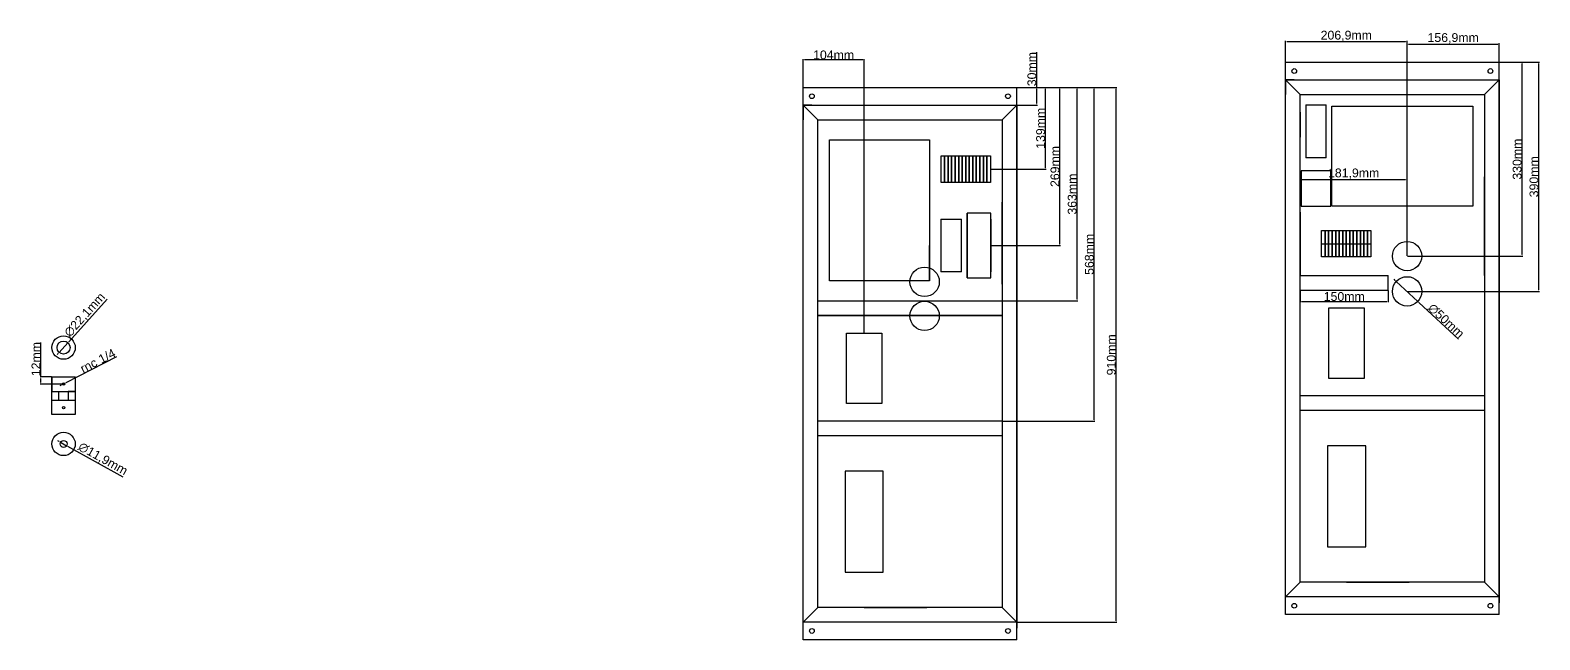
# Model space of a CAD drawing. Header units: centimetres. Extents: x -4347 to 28631, y 41590 to 109107.
# Drawn here: x 14737 to 17306, y 48736 to 49773 of the extents above; entities that cross this region are included whole.
import ezdxf

# ---------------------------------------------------------------- set-up
doc = ezdxf.new("R2010")
doc.units = ezdxf.units.CM
doc.header["$LTSCALE"] = 0.5
doc.linetypes.add('DASHED2', pattern=[9.525, 6.35, -3.175])
doc.styles.get("Standard").update_dxf_attribs({"font": 'arial.ttf'})
doc.dimstyles.new('ISO-25', dxfattribs={"dimtxt": 15, "dimasz": 2.5, "dimexe": 1.25, "dimexo": 0.625, "dimtad": 1, "dimtxsty": 'Standard', "dimcen": 2.5, "dimclrd": 1, "dimclre": 1, "dimadec": 0, "dimazin": 0, "dimtfac": 1, "dimtmove": 0, "dimatfit": 3, "dimfxl": 1, "dimarcsym": 0})

# ---------------------------------------------------------------- blocks, each defined once
blk = doc.blocks.new('*D374')
at = {"color": 1, "lineweight": -2, "transparency": 16777216}
for p, q in [((16450.1, 49675.5), (16450.1, 49735.3)), ((16416.8, 49675.5), (16451.4, 49675.5)), ((16450.1, 49648), (16450.1, 49673)), ((16416.8, 49645.5), (16451.4, 49645.5))]:
    blk.add_line(p, q, dxfattribs=at)
at = {"color": 1, "transparency": 16777216}
for points in [[(16449.7, 49673), (16450.6, 49673), (16450.1, 49675.5)], [(16449.7, 49648), (16450.6, 49648), (16450.1, 49645.5)]]:
    blk.add_solid(points, dxfattribs=at)
at = {"layer": 'Defpoints', "color": 0, "transparency": 16777216}
for p in [(16416.2, 49675.5), (16450.1, 49675.5), (16416.2, 49645.5)]:
    blk.add_point(p, dxfattribs=at)
at = {"color": 0, "transparency": 16777216, "insert": (16441.9, 49706.7), "char_height": 15, "attachment_point": 5, "rotation": 90}
blk.add_mtext('30mm', dxfattribs=at)
blk = doc.blocks.new('*D375')
at = {"color": 1, "lineweight": -2, "transparency": 16777216}
for p, q in [((16416.8, 49675.5), (16520, 49675.5)), ((16518.7, 49315), (16518.7, 49673)), ((16391.8, 49312.5), (16520, 49312.5))]:
    blk.add_line(p, q, dxfattribs=at)
at = {"color": 1, "transparency": 16777216}
for points in [[(16518.3, 49673), (16519.2, 49673), (16518.7, 49675.5)], [(16518.3, 49315), (16519.2, 49315), (16518.7, 49312.5)]]:
    blk.add_solid(points, dxfattribs=at)
at = {"layer": 'Defpoints', "color": 0, "transparency": 16777216}
for p in [(16416.2, 49675.5), (16518.7, 49675.5), (16391.2, 49312.5)]:
    blk.add_point(p, dxfattribs=at)
at = {"color": 0, "transparency": 16777216, "insert": (16510.5, 49494), "char_height": 15, "attachment_point": 5, "rotation": 90}
blk.add_mtext('363mm', dxfattribs=at)
blk = doc.blocks.new('*D376')
at = {"color": 1, "lineweight": -2, "transparency": 16777216}
for p, q in [((16416.8, 49675.5), (16549.2, 49675.5)), ((16548, 49110), (16548, 49673)), ((16391.8, 49107.5), (16549.2, 49107.5))]:
    blk.add_line(p, q, dxfattribs=at)
at = {"color": 1, "transparency": 16777216}
for points in [[(16547.6, 49673), (16548.4, 49673), (16548, 49675.5)], [(16547.6, 49110), (16548.4, 49110), (16548, 49107.5)]]:
    blk.add_solid(points, dxfattribs=at)
at = {"layer": 'Defpoints', "color": 0, "transparency": 16777216}
for p in [(16416.2, 49675.5), (16548, 49675.5), (16391.2, 49107.5)]:
    blk.add_point(p, dxfattribs=at)
at = {"color": 0, "transparency": 16777216, "insert": (16539.7, 49391.5), "char_height": 15, "attachment_point": 5, "rotation": 90}
blk.add_mtext('568mm', dxfattribs=at)
blk = doc.blocks.new('*D377')
at = {"color": 1, "lineweight": -2, "transparency": 16777216}
for p, q in [((16416.8, 49675.5), (16586.6, 49675.5)), ((16585.3, 48768), (16585.3, 49673)), ((16416.8, 48765.5), (16586.6, 48765.5))]:
    blk.add_line(p, q, dxfattribs=at)
at = {"color": 1, "transparency": 16777216}
for points in [[(16584.9, 49673), (16585.8, 49673), (16585.3, 49675.5)], [(16584.9, 48768), (16585.8, 48768), (16585.3, 48765.5)]]:
    blk.add_solid(points, dxfattribs=at)
at = {"layer": 'Defpoints', "color": 0, "transparency": 16777216}
for p in [(16416.2, 49675.5), (16585.3, 49675.5), (16416.2, 48765.5)]:
    blk.add_point(p, dxfattribs=at)
at = {"color": 0, "transparency": 16777216, "insert": (16577.1, 49220.5), "char_height": 15, "attachment_point": 5, "rotation": 90}
blk.add_mtext('910mm', dxfattribs=at)
blk = doc.blocks.new('*D379')
at = {"color": 1, "lineweight": -2, "transparency": 16777216}
for p, q in [((16416.8, 49675.5), (16466.4, 49675.5)), ((16465.1, 49539), (16465.1, 49673)), ((16371.9, 49536.5), (16466.4, 49536.5))]:
    blk.add_line(p, q, dxfattribs=at)
at = {"color": 1, "transparency": 16777216}
for points in [[(16464.7, 49673), (16465.5, 49673), (16465.1, 49675.5)], [(16464.7, 49539), (16465.5, 49539), (16465.1, 49536.5)]]:
    blk.add_solid(points, dxfattribs=at)
at = {"layer": 'Defpoints', "color": 0, "transparency": 16777216}
for p in [(16416.2, 49675.5), (16465.1, 49675.5), (16371.3, 49536.5)]:
    blk.add_point(p, dxfattribs=at)
at = {"color": 0, "transparency": 16777216, "insert": (16456.8, 49606), "char_height": 15, "attachment_point": 5, "rotation": 90}
blk.add_mtext('139mm', dxfattribs=at)
blk = doc.blocks.new('*D380')
at = {"color": 1, "lineweight": -2, "transparency": 16777216}
for p, q in [((16416.8, 49675.5), (16490.7, 49675.5)), ((16489.5, 49409), (16489.5, 49673)), ((16372.4, 49406.5), (16490.7, 49406.5))]:
    blk.add_line(p, q, dxfattribs=at)
at = {"color": 1, "transparency": 16777216}
for points in [[(16489.1, 49673), (16489.9, 49673), (16489.5, 49675.5)], [(16489.1, 49409), (16489.9, 49409), (16489.5, 49406.5)]]:
    blk.add_solid(points, dxfattribs=at)
at = {"layer": 'Defpoints', "color": 0, "transparency": 16777216}
for p in [(16416.2, 49675.5), (16489.5, 49675.5), (16371.8, 49406.5)]:
    blk.add_point(p, dxfattribs=at)
at = {"color": 0, "transparency": 16777216, "insert": (16481.2, 49541), "char_height": 15, "attachment_point": 5, "rotation": 90}
blk.add_mtext('269mm', dxfattribs=at)
blk = doc.blocks.new('*D381')
at = {"color": 1, "lineweight": -2, "transparency": 16777216}
for p, q in [((16052.4, 49676.2), (16052.4, 49723.8)), ((16153.9, 49722.6), (16054.9, 49722.6)), ((16156.4, 49258.2), (16156.4, 49723.8))]:
    blk.add_line(p, q, dxfattribs=at)
at = {"color": 1, "transparency": 16777216}
for points in [[(16054.9, 49723), (16054.9, 49722.1), (16052.4, 49722.6)], [(16153.9, 49723), (16153.9, 49722.1), (16156.4, 49722.6)]]:
    blk.add_solid(points, dxfattribs=at)
at = {"layer": 'Defpoints', "color": 0, "transparency": 16777216}
for p in [(16052.4, 49722.6), (16052.4, 49675.5), (16156.4, 49257.5)]:
    blk.add_point(p, dxfattribs=at)
at = {"color": 0, "transparency": 16777216, "insert": (16104.4, 49730.8), "char_height": 15, "attachment_point": 5}
blk.add_mtext('104mm', dxfattribs=at)
blk = doc.blocks.new('*D383')
at = {"color": 1, "lineweight": -2, "transparency": 16777216}
for p, q in [((16898.5, 49329.9), (16898.5, 49310.1)), ((16901, 49311.4), (17046, 49311.4)), ((17048.5, 49329.9), (17048.5, 49310.1))]:
    blk.add_line(p, q, dxfattribs=at)
at = {"color": 1, "transparency": 16777216}
for points in [[(16901, 49311.8), (16901, 49311), (16898.5, 49311.4)], [(17046, 49311.8), (17046, 49311), (17048.5, 49311.4)]]:
    blk.add_solid(points, dxfattribs=at)
at = {"layer": 'Defpoints', "color": 0, "transparency": 16777216}
for p in [(16898.5, 49330.5), (17048.5, 49330.5), (17048.5, 49311.4)]:
    blk.add_point(p, dxfattribs=at)
at = {"color": 0, "transparency": 16777216, "insert": (16973.5, 49319.7), "char_height": 15, "attachment_point": 5}
blk.add_mtext('150mm', dxfattribs=at)
blk = doc.blocks.new('*D384')
at = {"color": 1, "lineweight": -2, "transparency": 16777216}
for p, q in [((17237.9, 49718.5), (17277.4, 49718.5)), ((17276.1, 49391), (17276.1, 49716)), ((17081, 49388.5), (17277.4, 49388.5))]:
    blk.add_line(p, q, dxfattribs=at)
at = {"color": 1, "transparency": 16777216}
for points in [[(17275.7, 49716), (17276.5, 49716), (17276.1, 49718.5)], [(17275.7, 49391), (17276.5, 49391), (17276.1, 49388.5)]]:
    blk.add_solid(points, dxfattribs=at)
at = {"layer": 'Defpoints', "color": 0, "transparency": 16777216}
for p in [(17237.3, 49718.5), (17276.1, 49718.5), (17080.4, 49388.5)]:
    blk.add_point(p, dxfattribs=at)
at = {"color": 0, "transparency": 16777216, "insert": (17267.8, 49553.5), "char_height": 15, "attachment_point": 5, "rotation": 90}
blk.add_mtext('330mm', dxfattribs=at)
blk = doc.blocks.new('*D385')
at = {"color": 1, "lineweight": -2, "transparency": 16777216}
for p, q in [((17237.9, 49718.5), (17306, 49718.5)), ((17304.8, 49331), (17304.8, 49716)), ((17081, 49328.5), (17306, 49328.5))]:
    blk.add_line(p, q, dxfattribs=at)
at = {"color": 1, "transparency": 16777216}
for points in [[(17304.4, 49716), (17305.2, 49716), (17304.8, 49718.5)], [(17304.4, 49331), (17305.2, 49331), (17304.8, 49328.5)]]:
    blk.add_solid(points, dxfattribs=at)
at = {"layer": 'Defpoints', "color": 0, "transparency": 16777216}
for p in [(17237.3, 49718.5), (17304.8, 49718.5), (17080.4, 49328.5)]:
    blk.add_point(p, dxfattribs=at)
at = {"color": 0, "transparency": 16777216, "insert": (17296.5, 49523.5), "char_height": 15, "attachment_point": 5, "rotation": 90}
blk.add_mtext('390mm', dxfattribs=at)
blk = doc.blocks.new('*D386')
at = {"color": 1, "lineweight": -2, "transparency": 16777216}
for p, q in [((17080.4, 49389.1), (17080.4, 49750.6)), ((17082.9, 49749.3), (17234.8, 49749.3)), ((17237.3, 49719.1), (17237.3, 49750.6))]:
    blk.add_line(p, q, dxfattribs=at)
at = {"color": 1, "transparency": 16777216}
for points in [[(17082.9, 49749.8), (17082.9, 49748.9), (17080.4, 49749.3)], [(17234.8, 49749.8), (17234.8, 49748.9), (17237.3, 49749.3)]]:
    blk.add_solid(points, dxfattribs=at)
at = {"layer": 'Defpoints', "color": 0, "transparency": 16777216}
for p in [(17237.3, 49749.3), (17237.3, 49718.5), (17080.4, 49388.5)]:
    blk.add_point(p, dxfattribs=at)
at = {"color": 0, "transparency": 16777216, "insert": (17158.9, 49759), "char_height": 15, "attachment_point": 5}
blk.add_mtext('156,9mm', dxfattribs=at)
blk = doc.blocks.new('*D387')
at = {"color": 1, "lineweight": -2, "transparency": 16777216}
for p, q in [((17060.3, 49347.2), (17058.5, 49349)), ((17062.1, 49345.5), (17098.7, 49311.4)), ((17167.8, 49246.9), (17100.5, 49309.7))]:
    blk.add_line(p, q, dxfattribs=at)
at = {"color": 1, "transparency": 16777216}
for points in [[(17060.6, 49347.6), (17060, 49346.9), (17062.1, 49345.5)], [(17100.8, 49310), (17100.2, 49309.4), (17098.7, 49311.4)]]:
    blk.add_solid(points, dxfattribs=at)
at = {"layer": 'Defpoints', "color": 0, "transparency": 16777216}
for p in [(17062.1, 49345.5), (17098.7, 49311.4)]:
    blk.add_point(p, dxfattribs=at)
at = {"color": 0, "transparency": 16777216, "insert": (17146.9, 49278.4), "char_height": 15, "attachment_point": 5, "rotation": 316.9702}
blk.add_mtext('∅50mm', dxfattribs=at)
blk = doc.blocks.new('*D397')
at = {"color": 1, "lineweight": -2, "transparency": 16777216}
for p, q in [((16873.5, 49719.1), (16873.5, 49754.7)), ((16876, 49753.5), (17077.9, 49753.5)), ((17080.4, 49389.1), (17080.4, 49754.7))]:
    blk.add_line(p, q, dxfattribs=at)
at = {"color": 1, "transparency": 16777216}
for points in [[(16876, 49753.9), (16876, 49753), (16873.5, 49753.5)], [(17077.9, 49753.9), (17077.9, 49753), (17080.4, 49753.5)]]:
    blk.add_solid(points, dxfattribs=at)
at = {"layer": 'Defpoints', "color": 0, "transparency": 16777216}
for p in [(17080.4, 49753.5), (16873.5, 49718.5), (17080.4, 49388.5)]:
    blk.add_point(p, dxfattribs=at)
at = {"color": 0, "transparency": 16777216, "insert": (16977, 49763.1), "char_height": 15, "attachment_point": 5}
blk.add_mtext('206,9mm', dxfattribs=at)
blk = doc.blocks.new('*D398')
at = {"color": 1, "lineweight": -2, "transparency": 16777216}
for p, q in [((16898.5, 49356.1), (16898.5, 49520.3)), ((16901, 49519), (17077.9, 49519)), ((17080.4, 49389.1), (17080.4, 49520.3))]:
    blk.add_line(p, q, dxfattribs=at)
at = {"color": 1, "transparency": 16777216}
for points in [[(16901, 49519.4), (16901, 49518.6), (16898.5, 49519)], [(17077.9, 49519.4), (17077.9, 49518.6), (17080.4, 49519)]]:
    blk.add_solid(points, dxfattribs=at)
at = {"layer": 'Defpoints', "color": 0, "transparency": 16777216}
for p in [(17080.4, 49519), (17080.4, 49388.5), (16898.5, 49355.5)]:
    blk.add_point(p, dxfattribs=at)
at = {"color": 0, "transparency": 16777216, "insert": (16989.5, 49528.7), "char_height": 15, "attachment_point": 5}
blk.add_mtext('181,9mm', dxfattribs=at)
blk = doc.blocks.new('*D404')
at = {"color": 1, "lineweight": -2, "transparency": 16777216}
for p, q in [((14868.1, 49315.3), (14802.9, 49242.9)), ((14786.4, 49224.6), (14801.2, 49241)), ((14784.7, 49222.8), (14783, 49220.9))]:
    blk.add_line(p, q, dxfattribs=at)
at = {"color": 1, "transparency": 16777216}
for points in [[(14802.5, 49243.2), (14803.2, 49242.6), (14801.2, 49241)], [(14784.4, 49223), (14785, 49222.5), (14786.4, 49224.6)]]:
    blk.add_solid(points, dxfattribs=at)
at = {"layer": 'Defpoints', "color": 0, "transparency": 16777216}
for p in [(14801.2, 49241), (14786.4, 49224.6)]:
    blk.add_point(p, dxfattribs=at)
at = {"color": 0, "transparency": 16777216, "insert": (14830.3, 49288.1), "char_height": 15, "attachment_point": 5, "rotation": 47.9568}
blk.add_mtext('∅22,1mm', dxfattribs=at)
blk = doc.blocks.new('*D405')
at = {"color": 1, "lineweight": -2, "transparency": 16777216}
for p, q in [((14786.4, 49072.9), (14784.2, 49074.2)), ((14788.6, 49071.7), (14799, 49065.9)), ((14895.5, 49012.1), (14801.2, 49064.7))]:
    blk.add_line(p, q, dxfattribs=at)
at = {"color": 1, "transparency": 16777216}
for points in [[(14786.6, 49073.3), (14786.2, 49072.6), (14788.6, 49071.7)], [(14801.4, 49065.1), (14801, 49064.3), (14799, 49065.9)]]:
    blk.add_solid(points, dxfattribs=at)
at = {"layer": 'Defpoints', "color": 0, "transparency": 16777216}
for p in [(14788.6, 49071.7), (14799, 49065.9)]:
    blk.add_point(p, dxfattribs=at)
at = {"color": 0, "transparency": 16777216, "insert": (14860.5, 49042.9), "char_height": 15, "attachment_point": 5, "rotation": 330.827}
blk.add_mtext('∅11,9mm', dxfattribs=at)
blk = doc.blocks.new('*D406')
at = {"color": 1, "lineweight": -2, "transparency": 16777216}
for p, q in [((14755, 49182.8), (14755, 49241.2)), ((14773.3, 49182.8), (14753.7, 49182.8)), ((14755, 49173.3), (14755, 49180.3)), ((14793.2, 49170.8), (14753.7, 49170.8))]:
    blk.add_line(p, q, dxfattribs=at)
at = {"color": 1, "transparency": 16777216}
for points in [[(14754.6, 49180.3), (14755.4, 49180.3), (14755, 49182.8)], [(14754.6, 49173.3), (14755.4, 49173.3), (14755, 49170.8)]]:
    blk.add_solid(points, dxfattribs=at)
at = {"layer": 'Defpoints', "color": 0, "transparency": 16777216}
for p in [(14755, 49182.8), (14773.9, 49182.8), (14793.8, 49170.8)]:
    blk.add_point(p, dxfattribs=at)
at = {"color": 0, "transparency": 16777216, "insert": (14746.8, 49213.2), "char_height": 15, "attachment_point": 5, "rotation": 90}
blk.add_mtext('12mm', dxfattribs=at)
blk = doc.blocks.new('*D407')
at = {"color": 1, "lineweight": -2, "transparency": 16777216}
for p, q in [((14883.9, 49217.3), (14797.8, 49172.9)), ((14789.8, 49168.8), (14787.6, 49167.6)), ((14792, 49169.9), (14795.6, 49171.7))]:
    blk.add_line(p, q, dxfattribs=at)
at = {"color": 1, "transparency": 16777216}
for points in [[(14789.6, 49169.1), (14790, 49168.4), (14792, 49169.9)], [(14797.6, 49173.3), (14798, 49172.5), (14795.6, 49171.7)]]:
    blk.add_solid(points, dxfattribs=at)
at = {"layer": 'Defpoints', "color": 0, "transparency": 16777216}
for p in [(14792, 49169.9), (14795.6, 49171.7)]:
    blk.add_point(p, dxfattribs=at)
at = {"color": 0, "transparency": 16777216, "insert": (14852.1, 49210.3), "char_height": 15, "attachment_point": 5, "rotation": 27.2713}
blk.add_mtext('rnc 1/4', dxfattribs=at)

msp = doc.modelspace()

# ---------------------------------------------------------------- linework, layer by layer
for p, q in [((16873.516, 49718.484), (17237.316, 49718.484)), ((16873.516, 48778.484), (16873.516, 49718.484)), ((16873.516, 49718.484), (16898.516, 49718.484)), ((17237.316, 48778.484), (17237.316, 49718.484)), ((17237.316, 48778.484), (17237.316, 49718.484)), ((16052.392, 49675.546), (16416.192, 49675.546)), ((16052.392, 48735.546), (16052.392, 49675.546)), ((16052.392, 49675.546), (16077.392, 49675.546)), ((16416.192, 48735.546), (16416.192, 49675.546)), ((16873.516, 49688.484), (17237.316, 49688.484)), ((16873.516, 48836.484), (16873.516, 49688.484)), ((16873.516, 49688.484), (16873.516, 49663.484)), ((16873.516, 49688.484), (16898.516, 49663.484)), ((16888.516, 49688.484), (16873.516, 49688.484)), ((17212.316, 49663.484), (17237.316, 49688.484)), ((17237.316, 49688.484), (17237.316, 48798.484)), ((16052.392, 49645.546), (16416.192, 49645.546)), ((16052.392, 48793.546), (16052.392, 49645.546)), ((16052.392, 49645.546), (16052.392, 49620.546)), ((16052.392, 49645.546), (16077.392, 49620.546)), ((16067.392, 49645.546), (16052.392, 49645.546)), ((16391.192, 49620.546), (16416.192, 49645.546)), ((16416.192, 49645.546), (16416.192, 48755.546)), ((16898.516, 49663.484), (17212.316, 49663.484)), ((16898.516, 48833.484), (16898.516, 49663.484)), ((16898.516, 49663.484), (16918.516, 49663.484)), ((16907.916, 49645.984), (16942.916, 49645.984)), ((16907.916, 49645.984), (16907.916, 49555.984)), ((16942.916, 49555.984), (16942.916, 49645.984)), ((16952.316, 49643.484), (17192.316, 49643.484)), ((16952.316, 49473.484), (16952.316, 49643.484)), ((17192.316, 49643.484), (17192.316, 49473.484)), ((17212.316, 49663.484), (17212.316, 48833.484)), ((17212.316, 49663.484), (17212.316, 49383.484)), ((16077.392, 49620.546), (16391.192, 49620.546)), ((16077.392, 48790.546), (16077.392, 49620.546)), ((16077.392, 49620.546), (16097.392, 49620.546)), ((16391.192, 49620.546), (16391.192, 48790.546)), ((16391.192, 49620.546), (16391.192, 49340.546)), ((16898.516, 49548.487), (16898.516, 49633.487)), ((16898.516, 49633.487), (16898.516, 49590.987)), ((16097.392, 49346.546), (16097.392, 49586.546)), ((16097.392, 49586.546), (16267.392, 49586.546)), ((16267.392, 49586.546), (16267.392, 49346.546)), ((16287.292, 49559.046), (16293.292, 49559.046)), ((16287.292, 49514.046), (16287.292, 49559.046)), ((16293.292, 49559.046), (16293.292, 49514.046)), ((16293.292, 49559.046), (16299.292, 49559.046)), ((16293.292, 49514.046), (16293.292, 49559.046)), ((16299.292, 49559.046), (16299.292, 49514.046)), ((16299.292, 49559.046), (16305.292, 49559.046)), ((16299.292, 49514.046), (16299.292, 49559.046)), ((16305.292, 49559.046), (16305.292, 49514.046)), ((16305.292, 49559.046), (16311.292, 49559.046)), ((16305.292, 49514.046), (16305.292, 49559.046)), ((16311.292, 49559.046), (16311.292, 49514.046)), ((16311.292, 49559.046), (16317.292, 49559.046)), ((16311.292, 49514.046), (16311.292, 49559.046)), ((16317.292, 49559.046), (16317.292, 49514.046)), ((16317.292, 49559.046), (16323.292, 49559.046)), ((16317.292, 49514.046), (16317.292, 49559.046)), ((16323.292, 49559.046), (16323.292, 49514.046)), ((16323.292, 49559.046), (16329.292, 49559.046)), ((16323.292, 49514.046), (16323.292, 49559.046)), ((16329.292, 49559.046), (16329.292, 49514.046)), ((16329.292, 49559.046), (16335.292, 49559.046)), ((16329.292, 49514.046), (16329.292, 49559.046)), ((16335.292, 49559.046), (16335.292, 49514.046)), ((16335.292, 49559.046), (16341.292, 49559.046)), ((16335.292, 49514.046), (16335.292, 49559.046)), ((16341.292, 49559.046), (16341.292, 49514.046)), ((16341.292, 49559.046), (16347.292, 49559.046)), ((16341.292, 49514.046), (16341.292, 49559.046)), ((16347.292, 49559.046), (16347.292, 49514.046)), ((16347.292, 49559.046), (16353.292, 49559.046)), ((16347.292, 49514.046), (16347.292, 49559.046)), ((16353.292, 49559.046), (16353.292, 49514.046)), ((16353.292, 49559.046), (16359.292, 49559.046)), ((16353.292, 49514.046), (16353.292, 49559.046)), ((16359.292, 49559.046), (16359.292, 49514.046)), ((16359.292, 49559.046), (16365.292, 49559.046)), ((16359.292, 49514.046), (16359.292, 49559.046)), ((16365.292, 49559.046), (16365.292, 49514.046)), ((16365.292, 49559.046), (16371.292, 49559.046)), ((16365.292, 49514.046), (16365.292, 49559.046)), ((16371.292, 49559.046), (16371.292, 49514.046)), ((16942.916, 49555.984), (16907.916, 49555.984)), ((16293.292, 49514.046), (16287.292, 49514.046)), ((16299.292, 49514.046), (16293.292, 49514.046)), ((16305.292, 49514.046), (16299.292, 49514.046)), ((16311.292, 49514.046), (16305.292, 49514.046)), ((16317.292, 49514.046), (16311.292, 49514.046)), ((16323.292, 49514.046), (16317.292, 49514.046)), ((16329.292, 49514.046), (16323.292, 49514.046)), ((16335.292, 49514.046), (16329.292, 49514.046)), ((16341.292, 49514.046), (16335.292, 49514.046)), ((16347.292, 49514.046), (16341.292, 49514.046)), ((16353.292, 49514.046), (16347.292, 49514.046)), ((16359.292, 49514.046), (16353.292, 49514.046)), ((16365.292, 49514.046), (16359.292, 49514.046)), ((16371.292, 49514.046), (16365.292, 49514.046)), ((16950.416, 49533.484), (16900.416, 49533.484)), ((16900.416, 49533.484), (16900.416, 49473.484)), ((16950.416, 49473.484), (16950.416, 49533.484)), ((17212.316, 49383.484), (17212.316, 49523.484)), ((16267.392, 49466.546), (16267.392, 49346.546)), ((16331.792, 49351.546), (16331.792, 49461.546)), ((16331.792, 49461.546), (16331.792, 49351.546)), ((16371.792, 49461.546), (16331.792, 49461.546)), ((16371.792, 49351.546), (16371.792, 49461.546)), ((16391.192, 49340.546), (16391.192, 49480.546)), ((16898.516, 49463.487), (16898.516, 49355.484)), ((16900.416, 49473.484), (16925.416, 49473.484)), ((16925.416, 49473.484), (16950.416, 49473.484)), ((17192.316, 49473.484), (16952.316, 49473.484)), ((17212.316, 49355.484), (17212.316, 49463.487)), ((16286.792, 49451.546), (16321.792, 49451.546)), ((16286.792, 49451.546), (16286.792, 49361.546)), ((16321.792, 49361.546), (16321.792, 49451.546)), ((16331.792, 49451.546), (16331.792, 49361.546)), ((16371.792, 49451.546), (16371.792, 49361.546)), ((16934.966, 49431.986), (16940.966, 49431.986)), ((16934.966, 49386.986), (16934.966, 49431.986)), ((16934.966, 49409.486), (17018.966, 49409.486)), ((16940.966, 49431.986), (16940.966, 49386.986)), ((16940.966, 49431.986), (16946.966, 49431.986)), ((16940.966, 49386.986), (16940.966, 49431.986)), ((16946.966, 49431.986), (16946.966, 49386.986)), ((16946.966, 49431.986), (16952.966, 49431.986)), ((16946.966, 49386.986), (16946.966, 49431.986)), ((16952.966, 49431.986), (16952.966, 49386.986)), ((16952.966, 49431.986), (16958.966, 49431.986)), ((16952.966, 49386.986), (16952.966, 49431.986)), ((16958.966, 49431.986), (16958.966, 49386.986)), ((16958.966, 49431.986), (16964.966, 49431.986)), ((16958.966, 49386.986), (16958.966, 49431.986)), ((16964.966, 49431.986), (16964.966, 49386.986)), ((16964.966, 49431.986), (16970.966, 49431.986)), ((16964.966, 49386.986), (16964.966, 49431.986)), ((16970.966, 49431.986), (16970.966, 49386.986)), ((16970.966, 49431.986), (16976.966, 49431.986)), ((16970.966, 49386.986), (16970.966, 49431.986)), ((16976.966, 49431.986), (16976.966, 49386.986)), ((16976.966, 49431.986), (16982.966, 49431.986)), ((16976.966, 49386.986), (16976.966, 49431.986)), ((16982.966, 49431.986), (16982.966, 49386.986)), ((16982.966, 49431.986), (16988.966, 49431.986)), ((16982.966, 49386.986), (16982.966, 49431.986)), ((16988.966, 49431.986), (16988.966, 49386.986)), ((16988.966, 49431.986), (16994.966, 49431.986)), ((16988.966, 49386.986), (16988.966, 49431.986)), ((16994.966, 49431.986), (16994.966, 49386.986)), ((16994.966, 49431.986), (17000.966, 49431.986)), ((16994.966, 49386.986), (16994.966, 49431.986)), ((17000.966, 49431.986), (17000.966, 49386.986)), ((17000.966, 49431.986), (17006.966, 49431.986)), ((17000.966, 49386.986), (17000.966, 49431.986)), ((17006.966, 49431.986), (17006.966, 49386.986)), ((17006.966, 49431.986), (17012.966, 49431.986)), ((17006.966, 49386.986), (17006.966, 49431.986)), ((17012.966, 49431.986), (17012.966, 49386.986)), ((17012.966, 49431.986), (17018.966, 49431.986)), ((17012.966, 49386.986), (17012.966, 49431.986)), ((17018.966, 49431.986), (17018.966, 49386.986)), ((16267.392, 49346.546), (16267.392, 49406.546)), ((16940.966, 49386.986), (16934.966, 49386.986)), ((16946.966, 49386.986), (16940.966, 49386.986)), ((16952.966, 49386.986), (16946.966, 49386.986)), ((16958.966, 49386.986), (16952.966, 49386.986)), ((16964.966, 49386.986), (16958.966, 49386.986)), ((16970.966, 49386.986), (16964.966, 49386.986)), ((16976.966, 49386.986), (16970.966, 49386.986)), ((16982.966, 49386.986), (16976.966, 49386.986)), ((16988.966, 49386.986), (16982.966, 49386.986)), ((16994.966, 49386.986), (16988.966, 49386.986)), ((17000.966, 49386.986), (16994.966, 49386.986)), ((17006.966, 49386.986), (17000.966, 49386.986)), ((17012.966, 49386.986), (17006.966, 49386.986)), ((17018.966, 49386.986), (17012.966, 49386.986)), ((16321.792, 49361.546), (16286.792, 49361.546)), ((16267.392, 49346.546), (16097.392, 49346.546)), ((16331.792, 49351.546), (16371.792, 49351.546)), ((16898.516, 49355.484), (17048.516, 49355.484)), ((17048.516, 49330.484), (17048.516, 49355.484)), ((16077.392, 49312.546), (16391.192, 49312.546)), ((16898.516, 49330.484), (17048.516, 49330.484)), ((16898.516, 49330.484), (17048.516, 49330.484)), ((16391.192, 49287.546), (16077.392, 49287.546)), ((16077.392, 49287.546), (16391.192, 49287.546)), ((16947.516, 49240.484), (16947.516, 49300.484)), ((16947.516, 49300.484), (17007.516, 49300.484)), ((17007.516, 49300.484), (17007.516, 49180.484)), ((16126.392, 49197.546), (16126.392, 49257.546)), ((16126.392, 49257.546), (16186.392, 49257.546)), ((16186.392, 49257.546), (16186.392, 49137.546)), ((16947.516, 49180.484), (16947.516, 49240.484)), ((14773.881, 49182.821), (14813.681, 49182.821)), ((14773.881, 49118.821), (14773.881, 49182.821)), ((14773.881, 49182.821), (14773.881, 49158.021)), ((14813.681, 49182.821), (14813.681, 49118.821)), ((14813.681, 49182.821), (14813.681, 49158.021)), ((16126.392, 49137.546), (16126.392, 49197.546)), ((17007.516, 49180.484), (16947.516, 49180.484)), ((14773.881, 49158.021), (14813.681, 49158.021)), ((14785.881, 49143.621), (14785.881, 49158.021)), ((14813.681, 49158.021), (14801.681, 49158.021)), ((14801.681, 49158.021), (14801.681, 49143.621)), ((14773.881, 49118.821), (14773.881, 49143.621)), ((14773.881, 49143.621), (14813.681, 49143.621)), ((14785.881, 49143.621), (14801.681, 49143.621)), ((16186.392, 49137.546), (16126.392, 49137.546)), ((17212.316, 49150.484), (16898.516, 49150.484)), ((14813.681, 49118.821), (14773.881, 49118.821)), ((16391.192, 49107.546), (16077.392, 49107.546)), ((17212.316, 49125.484), (16898.516, 49125.484)), ((16391.192, 49082.546), (16077.392, 49082.546)), ((16945.016, 49065.484), (16945.016, 48893.484)), ((17010.016, 49065.484), (16945.016, 49065.484)), ((17010.016, 48893.484), (17010.016, 49065.484)), ((16123.892, 49022.546), (16123.892, 48850.546)), ((16188.892, 49022.546), (16123.892, 49022.546)), ((16188.892, 48850.546), (16188.892, 49022.546)), ((16945.016, 48893.484), (17010.016, 48893.484)), ((16123.892, 48850.546), (16188.892, 48850.546)), ((16873.516, 48808.484), (16898.516, 48833.484)), ((17212.316, 48833.484), (16898.516, 48833.484)), ((16977.557, 48833.484), (17083.968, 48833.484)), ((17212.316, 48833.484), (17237.316, 48808.484)), ((17237.316, 48808.484), (16873.516, 48808.484)), ((17237.316, 48808.484), (16873.516, 48808.484)), ((17237.316, 48778.484), (17237.316, 48808.484)), ((16052.392, 48765.546), (16077.392, 48790.546)), ((16391.192, 48790.546), (16077.392, 48790.546)), ((16156.433, 48790.546), (16262.844, 48790.546)), ((16391.192, 48790.546), (16416.192, 48765.546)), ((17237.316, 48778.484), (16873.516, 48778.484)), ((16416.192, 48765.546), (16052.392, 48765.546)), ((16416.192, 48735.546), (16416.192, 48765.546)), ((16416.192, 48735.546), (16052.392, 48735.546))]:
    msp.add_line(p, q)
at = {"linetype": 'DASHED2'}
msp.add_line((16873.516, 49688.484), (17237.316, 49688.484), dxfattribs=at)
for centre, radius in [((16888.516, 49703.484), 4), ((16888.516, 49703.484), 4), ((17222.316, 49703.484), 4), ((17222.316, 49703.484), 4), ((16067.392, 49660.546), 4), ((16401.192, 49660.546), 4), ((14793.781, 49232.821), 19.9), ((14793.781, 49232.821), 11.05), ((14793.781, 49170.821), 2), ((14793.781, 49130.821), 2), ((14793.781, 49068.821), 19.9), ((14793.781, 49068.821), 5.95), ((16888.516, 48793.484), 4), ((16888.516, 48793.484), 4), ((16888.516, 48793.484), 4), ((16888.516, 48793.484), 4), ((17222.316, 48793.484), 4), ((17222.316, 48793.484), 4), ((17222.316, 48793.484), 4), ((17222.316, 48793.484), 4), ((16067.392, 48750.546), 4), ((16067.392, 48750.546), 4), ((16401.192, 48750.546), 4), ((16401.192, 48750.546), 4)]:
    msp.add_circle(centre, radius)
at = {"color": 240, "true_color": 0xed1f24}
for centre in [(17080.416, 49388.484), (16259.292, 49344.746), (17080.416, 49328.484), (16259.292, 49286.746)]:
    msp.add_circle(centre, 25, dxfattribs=at)

# ---------------------------------------------------------------- dimensions: what is measured, and where the dimension line sits
for base, p1, p2, picture, middle in [((17080.416, 49753.464), (16873.516, 49718.484), (17080.416, 49388.484), '*D397', (16976.966, 49763.104)), ((17237.316, 49749.336), (17080.416, 49388.484), (17237.316, 49718.484), '*D386', (17158.866, 49758.976)), ((16052.392, 49722.565), (16156.392, 49257.546), (16052.392, 49675.546), '*D381', (16104.392, 49730.848)), ((17080.416, 49519.021), (16898.516, 49355.484), (17080.416, 49388.484), '*D398', (16989.466, 49528.66)), ((17048.516, 49311.371), (16898.516, 49330.484), (17048.516, 49330.484), '*D383', (16973.516, 49319.654))]:
    dim = msp.add_linear_dim(base=base, p1=p1, p2=p2, dimstyle='ISO-25', override={"dimpost": 'mm'})
    dim.commit()
    dim.dimension.update_dxf_attribs({"geometry": picture, "text_midpoint": middle})
for base, p1, p2, picture, middle in [((16450.139, 49675.546), (16416.192, 49645.546), (16416.192, 49675.546), '*D374', (16441.85, 49706.666)), ((17276.121, 49718.484), (17080.416, 49388.484), (17237.316, 49718.484), '*D384', (17267.832, 49553.484)), ((17304.797, 49718.484), (17080.416, 49328.484), (17237.316, 49718.484), '*D385', (17296.508, 49523.484)), ((16465.11, 49675.546), (16371.292, 49536.546), (16416.192, 49675.546), '*D379', (16456.821, 49606.046)), ((16489.476, 49675.546), (16371.792, 49406.546), (16416.192, 49675.546), '*D380', (16481.193, 49541.046)), ((16518.747, 49675.546), (16391.192, 49312.546), (16416.192, 49675.546), '*D375', (16510.458, 49494.046)), ((16547.986, 49675.546), (16391.192, 49107.546), (16416.192, 49675.546), '*D376', (16539.703, 49391.546)), ((16585.348, 49675.546), (16416.192, 48765.546), (16416.192, 49675.546), '*D377', (16577.064, 49220.546)), ((14754.992, 49182.821), (14793.781, 49170.821), (14773.881, 49182.821), '*D406', (14746.836, 49213.24))]:
    dim = msp.add_linear_dim(base=base, p1=p1, p2=p2, angle=90, dimstyle='ISO-25', override={"dimpost": 'mm'})
    dim.commit()
    dim.dimension.update_dxf_attribs({"geometry": picture, "text_midpoint": middle})
for p1, p2, picture, middle in [((17062.141, 49345.543), (17098.691, 49311.424), '*D387', (17140.923, 49272.002)), ((14786.38, 49224.615), (14801.181, 49241.027), '*D404', (14837.629, 49281.446)), ((14788.585, 49071.721), (14798.976, 49065.921), '*D405', (14855.717, 49034.244))]:
    dim = msp.add_diameter_dim_2p(p1=p1, p2=p2, dimstyle='ISO-25', override={"dimpost": 'mm'})
    dim.commit()
    dim.dimension.update_dxf_attribs({"geometry": picture, "text_midpoint": middle, "dimtype": 163})
dim = msp.add_diameter_dim_2p(p1=(14792.003, 49169.905), p2=(14795.558, 49171.737), text='rnc 1/4', dimstyle='ISO-25', override={"dimpost": 'mm'})
dim.commit()
dim.dimension.update_dxf_attribs({"geometry": '*D407', "text_midpoint": (14855.953, 49202.871), "dimtype": 163})

doc.saveas('drawing.dxf')
